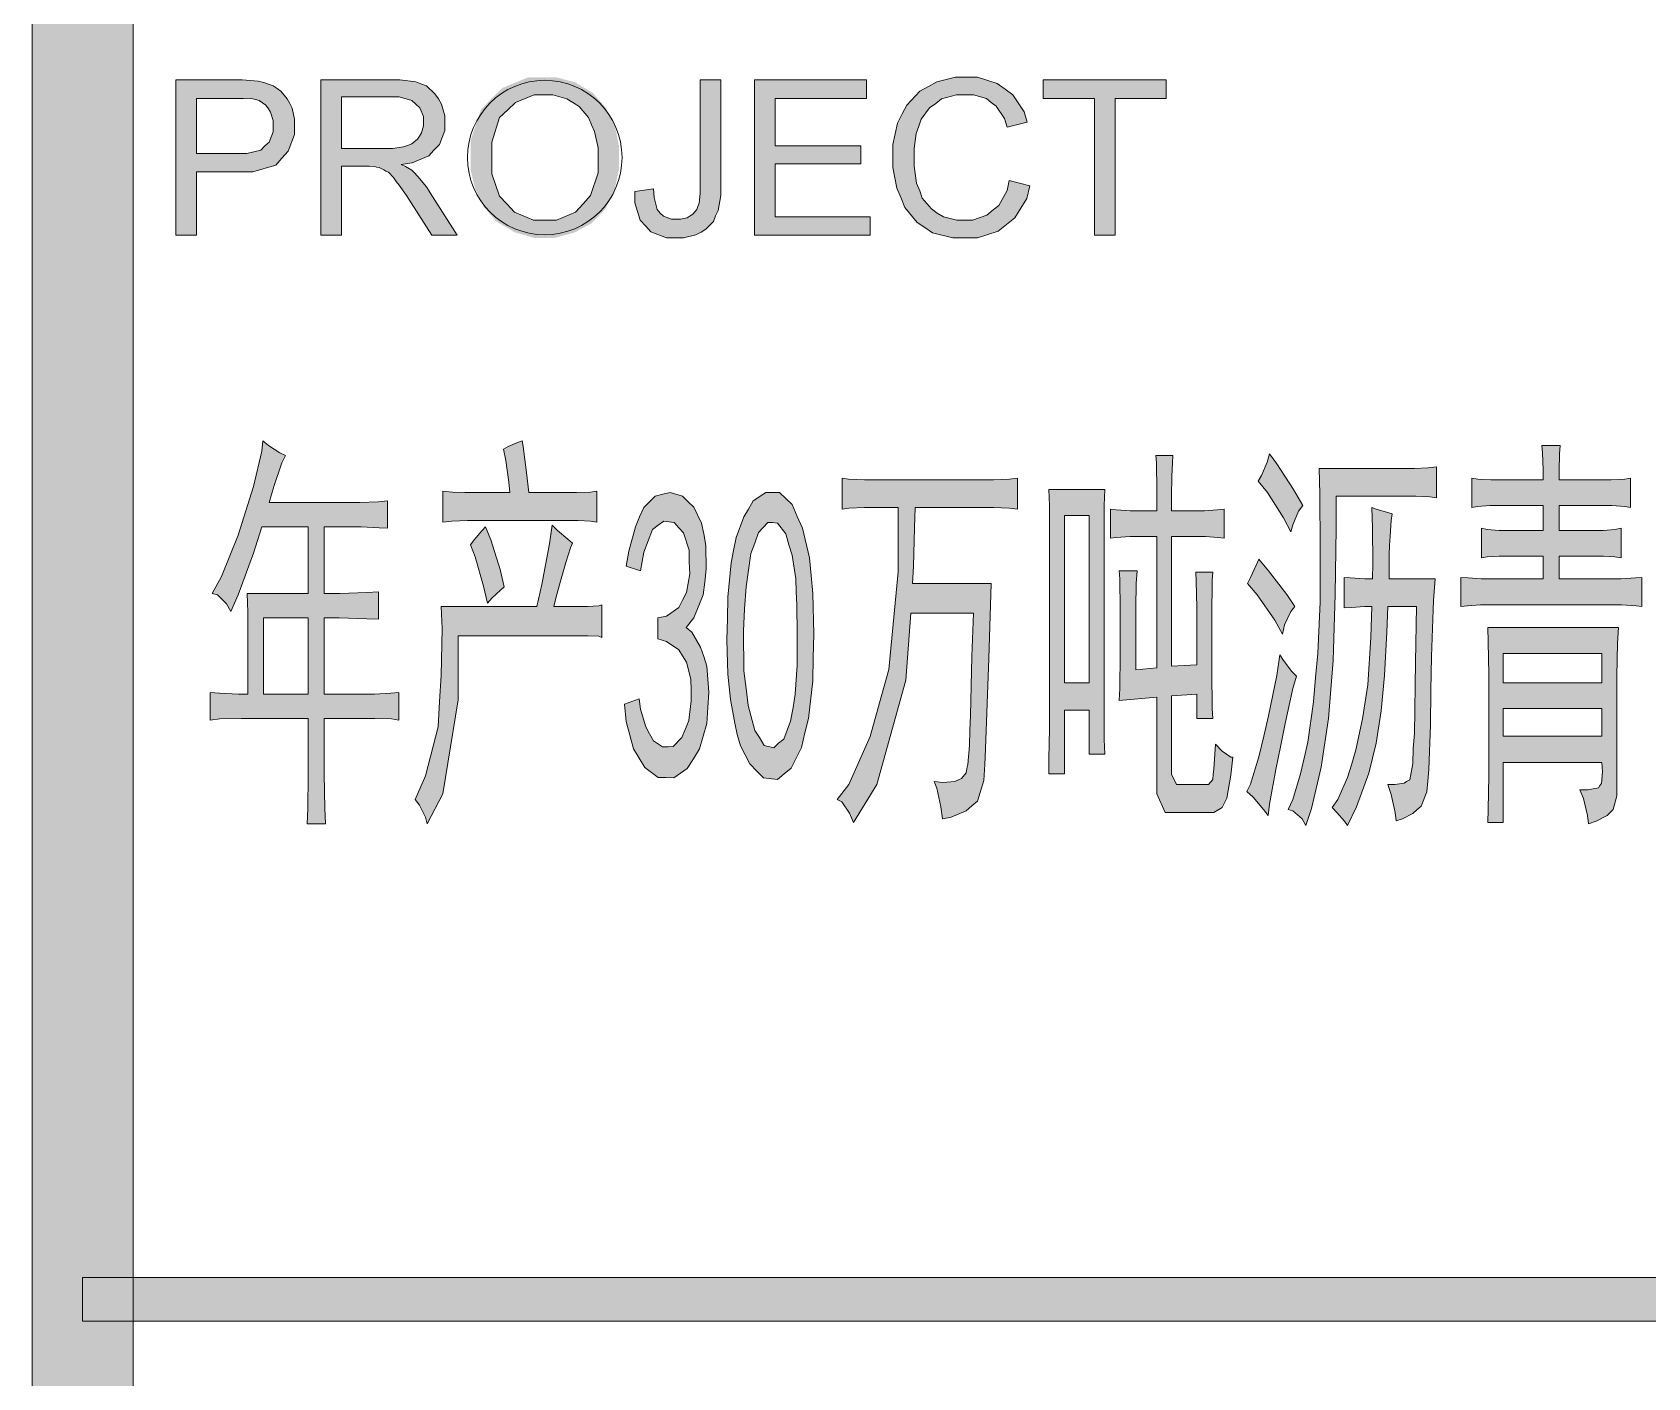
# Model space of a CAD drawing. Header units: millimetres. Extents: x 0 to 586, y 0 to 414.
# Drawn here: x 541.05 to 552.07, y 56.17 to 65.36 of the extents above; entities that cross this region are included whole.
import ezdxf

# ---------------------------------------------------------------- set-up
doc = ezdxf.new("R2010")
doc.units = ezdxf.units.MM

msp = doc.modelspace()

# ---------------------------------------------------------------- hatches: boundary and pattern name
h = msp.add_hatch(color=0)
h.dxf.hatch_style = 2
h.paths.add_polyline_path([(541.736139, 9.860139), (541.048222, 9.860139), (541.048222, 404.223361), (541.736139, 404.223361)])
h = msp.add_hatch(color=0)
h.paths.add_polyline_path([(542.028944, 63.972722), (542.028944, 65.034583), (542.427583, 65.034583), (542.4805, 65.034583), (542.561639, 65.027528), (542.589861, 65.024), (542.628667, 65.016944), (542.692167, 64.99225), (542.720389, 64.974611), (542.745083, 64.956972), (542.787417, 64.904056), (542.805056, 64.872306), (542.822694, 64.840556), (542.836806, 64.766472), (542.836806, 64.727667), (542.836806, 64.660639), (542.794472, 64.54775), (542.752139, 64.498361), (542.709806, 64.4525), (542.554583, 64.406639), (542.441694, 64.406639), (542.170056, 64.406639), (542.170056, 63.972722)])
h.paths.add_polyline_path([(542.170056, 64.530111), (542.441694, 64.530111), (542.51225, 64.530111), (542.6075, 64.554806), (542.635722, 64.583028), (542.663944, 64.607722), (542.692167, 64.678278), (542.692167, 64.724139), (542.692167, 64.755889), (542.674528, 64.812333), (542.660417, 64.837028), (542.642778, 64.861722), (542.596917, 64.893472), (542.572222, 64.900528), (542.554583, 64.904056), (542.487556, 64.907583), (542.441694, 64.907583), (542.170056, 64.907583)])
h = msp.add_hatch(color=0)
h.paths.add_polyline_path([(543.016722, 63.972722), (543.016722, 65.034583), (543.485917, 65.034583), (543.556472, 65.034583), (543.665833, 65.020472), (543.701111, 65.006361), (543.739917, 64.99225), (543.796361, 64.939333), (543.821056, 64.904056), (543.842222, 64.868778), (543.863389, 64.787639), (543.863389, 64.745306), (543.863389, 64.688861), (543.828111, 64.593611), (543.789306, 64.554806), (543.754028, 64.516), (543.641139, 64.466611), (543.567056, 64.456028), (543.595278, 64.441917), (543.637611, 64.417222), (543.651722, 64.403111), (543.679944, 64.374889), (543.739917, 64.304333), (543.764611, 64.262), (543.948056, 63.972722), (543.775194, 63.972722), (543.634083, 64.194972), (543.602333, 64.244361), (543.552944, 64.314917), (543.531778, 64.339611), (543.514139, 64.367833), (543.478861, 64.403111), (543.461222, 64.410167), (543.447111, 64.42075), (543.415361, 64.434861), (543.397722, 64.438389), (543.387139, 64.441917), (543.348333, 64.445444), (543.320111, 64.445444), (543.157833, 64.445444), (543.157833, 63.972722)])
h.paths.add_polyline_path([(543.157833, 64.565389), (543.457694, 64.565389), (543.507083, 64.565389), (543.581167, 64.575972), (543.609389, 64.586556), (543.637611, 64.597139), (543.676417, 64.628889), (543.690528, 64.650056), (543.704639, 64.671222), (543.71875, 64.720611), (543.71875, 64.745306), (543.71875, 64.784111), (543.694056, 64.844083), (543.665833, 64.868778), (543.637611, 64.893472), (543.552944, 64.918167), (543.492972, 64.918167), (543.157833, 64.918167)])
h = msp.add_hatch(color=0)
h.paths.add_polyline_path([(544.039778, 64.491306), (544.039778, 64.621833), (544.110333, 64.829972), (544.180889, 64.904056), (544.254972, 64.978139), (544.434889, 65.052222), (544.547778, 65.052222), (544.621861, 65.052222), (544.752389, 65.016944), (544.812361, 64.981667), (544.872333, 64.946389), (544.960528, 64.847611), (544.992278, 64.787639), (545.024028, 64.724139), (545.05225, 64.583028), (545.05225, 64.501889), (545.05225, 64.42075), (545.0205, 64.276111), (544.98875, 64.212611), (544.957, 64.149111), (544.865278, 64.053861), (544.805306, 64.022111), (544.745333, 63.990361), (544.614806, 63.955083), (544.547778, 63.955083), (544.473694, 63.955083), (544.339639, 63.993889), (544.279667, 64.029167), (544.219694, 64.064444), (544.1315, 64.163222), (544.103278, 64.226722), (544.071528, 64.286694), (544.039778, 64.42075)])
h.paths.add_polyline_path([(544.184417, 64.487778), (544.184417, 64.392528), (544.237333, 64.240833), (544.286722, 64.187917), (544.339639, 64.131472), (544.470167, 64.075028), (544.547778, 64.075028), (544.625389, 64.075028), (544.755917, 64.131472), (544.808833, 64.187917), (544.858222, 64.244361), (544.911139, 64.399583), (544.911139, 64.501889), (544.911139, 64.568917), (544.886444, 64.681806), (544.865278, 64.727667), (544.844111, 64.777056), (544.780611, 64.851139), (544.738278, 64.879361), (544.695944, 64.904056), (544.600694, 64.932278), (544.547778, 64.932278), (544.473694, 64.932278), (544.346694, 64.879361), (544.293778, 64.829972), (544.237333, 64.777056), (544.184417, 64.607722)])
h = msp.add_hatch(color=0)
h.dxf.hatch_style = 2
h.paths.add_polyline_path([(545.161611, 64.272583), (545.288611, 64.290222), (545.292139, 64.23025), (545.313306, 64.149111), (545.334472, 64.124417), (545.355639, 64.10325), (545.412083, 64.082083), (545.447361, 64.082083), (545.472056, 64.082083), (545.517917, 64.092667), (545.539083, 64.106778), (545.556722, 64.117361), (545.584944, 64.149111), (545.592, 64.170278), (545.599056, 64.191444), (545.606111, 64.258472), (545.606111, 64.304333), (545.606111, 65.034583), (545.747222, 65.034583), (545.747222, 64.311389), (545.747222, 64.244361), (545.729583, 64.142056), (545.711944, 64.106778), (545.697833, 64.067972), (545.644917, 64.015056), (545.613167, 63.993889), (545.577889, 63.97625), (545.493222, 63.955083), (545.447361, 63.955083), (545.376806, 63.955083), (545.270972, 63.997417), (545.235694, 64.036222), (545.196889, 64.075028), (545.161611, 64.194972)])
h = msp.add_hatch(color=0)
h.dxf.hatch_style = 2
h.paths.add_polyline_path([(545.976528, 63.972722), (545.976528, 65.034583), (546.742056, 65.034583), (546.742056, 64.907583), (546.117639, 64.907583), (546.117639, 64.583028), (546.70325, 64.583028), (546.70325, 64.459556), (546.117639, 64.459556), (546.117639, 64.099722), (546.76675, 64.099722), (546.76675, 63.972722)])
h = msp.add_hatch(color=0)
h.dxf.hatch_style = 2
h.paths.add_polyline_path([(547.715722, 64.346667), (547.856833, 64.311389), (547.835667, 64.223194), (547.754528, 64.092667), (547.698083, 64.046806), (547.641639, 64.000944), (547.500528, 63.955083), (547.419389, 63.955083), (547.331194, 63.955083), (547.193611, 63.990361), (547.140694, 64.025639), (547.087778, 64.060917), (547.003111, 64.163222), (546.978417, 64.226722), (546.950194, 64.29375), (546.921972, 64.434861), (546.921972, 64.512472), (546.921972, 64.593611), (546.953722, 64.73825), (546.985472, 64.80175), (547.017222, 64.861722), (547.105417, 64.956972), (547.165389, 64.988722), (547.221833, 65.020472), (547.348833, 65.052222), (547.419389, 65.052222), (547.500528, 65.052222), (547.634583, 65.009889), (547.6875, 64.971083), (547.740417, 64.932278), (547.818028, 64.815861), (547.839194, 64.745306), (547.701611, 64.710028), (547.683972, 64.77), (547.627528, 64.854667), (547.59225, 64.879361), (547.5605, 64.907583), (547.472306, 64.932278), (547.415861, 64.932278), (547.355889, 64.932278), (547.253583, 64.904056), (547.214778, 64.872306), (547.172444, 64.844083), (547.116, 64.766472), (547.098361, 64.717083), (547.080722, 64.667694), (547.066611, 64.565389), (547.066611, 64.512472), (547.066611, 64.445444), (547.08425, 64.329028), (547.105417, 64.276111), (547.123056, 64.226722), (547.186556, 64.152639), (547.225361, 64.124417), (547.267694, 64.099722), (547.359417, 64.075028), (547.405278, 64.075028), (547.46525, 64.075028), (547.564028, 64.110306), (547.606361, 64.145583), (547.645167, 64.177333), (547.701611, 64.279639)])
h = msp.add_hatch(color=0)
h.dxf.hatch_style = 2
h.paths.add_polyline_path([(548.297806, 63.972722), (548.297806, 64.907583), (547.948556, 64.907583), (547.948556, 65.034583), (548.788167, 65.034583), (548.788167, 64.907583), (548.438917, 64.907583), (548.438917, 63.972722)])
h = msp.add_hatch(color=0)
h.paths.add_polyline_path([(542.275889, 61.527972), (542.339389, 61.644389), (542.452278, 61.926611), (542.505194, 62.092417), (542.558111, 62.258222), (542.614556, 62.498111), (542.621611, 62.568667), (542.660417, 62.536917), (542.738028, 62.487528), (542.776833, 62.469889), (542.752139, 62.4205), (542.695694, 62.258222), (542.663944, 62.148861), (543.224861, 62.148861), (543.284833, 62.148861), (543.408306, 62.152389), (543.471806, 62.159444), (543.471806, 61.972472), (543.415361, 61.976), (543.291889, 61.983056), (543.224861, 61.983056), (543.041417, 61.983056), (543.041417, 61.527972), (543.14725, 61.527972), (543.330694, 61.535028), (543.411833, 61.538556), (543.411833, 61.351583), (543.330694, 61.355111), (543.143722, 61.362167), (543.041417, 61.362167), (543.041417, 60.840056), (543.323639, 60.840056), (543.383611, 60.840056), (543.4965, 60.847111), (543.549417, 60.850639), (543.549417, 60.663667), (543.500028, 60.670722), (543.387139, 60.67425), (543.323639, 60.67425), (543.041417, 60.67425), (543.041417, 60.42025), (543.041417, 60.29325), (543.044944, 60.060417), (543.048472, 59.954583), (542.925, 59.954583), (542.928528, 60.060417), (542.932056, 60.282667), (542.932056, 60.399083), (542.932056, 60.67425), (542.554583, 60.67425), (542.476972, 60.67425), (542.328806, 60.670722), (542.261778, 60.663667), (542.261778, 60.850639), (542.325278, 60.847111), (542.455806, 60.840056), (542.519306, 60.840056), (542.519306, 61.058778), (542.519306, 61.400972), (542.515778, 61.527972), (542.932056, 61.527972), (542.932056, 61.983056), (542.614556, 61.983056), (542.558111, 61.803139), (542.452278, 61.517389), (542.402889, 61.4045), (542.374667, 61.457417), (542.311167, 61.517389)])
h.paths.add_polyline_path([(542.932056, 60.840056), (542.932056, 61.362167), (542.625139, 61.362167), (542.625139, 60.840056)])
h = msp.add_hatch(color=0)
h.dxf.hatch_style = 2
h.paths.add_polyline_path([(544.392556, 62.568667), (544.399611, 62.529861), (544.420778, 62.353472), (544.438417, 62.215889), (544.713583, 62.215889), (544.762972, 62.215889), (544.858222, 62.219417), (544.900556, 62.226472), (544.900556, 62.014806), (544.858222, 62.021861), (544.773556, 62.025389), (544.731222, 62.025389), (544.060944, 62.025389), (544.018611, 62.025389), (543.912778, 62.021861), (543.849278, 62.014806), (543.849278, 62.226472), (543.916306, 62.219417), (544.000972, 62.215889), (544.022139, 62.215889), (544.307889, 62.215889), (544.300833, 62.286444), (544.279667, 62.434611), (544.265556, 62.512222), (544.297306, 62.529861), (544.360806, 62.558083)])
h = msp.add_hatch(color=0)
h.dxf.hatch_style = 2
h.paths.add_polyline_path([(551.476333, 62.536917), (551.472806, 62.480472), (551.469278, 62.364056), (551.469278, 62.304083), (551.776194, 62.304083), (551.825583, 62.304083), (551.917306, 62.307611), (551.956111, 62.314667), (551.956111, 62.113583), (551.917306, 62.120639), (551.829111, 62.127694), (551.779722, 62.127694), (551.469278, 62.127694), (551.469278, 61.958361), (551.737389, 61.958361), (551.772667, 61.958361), (551.850278, 61.965417), (551.892611, 61.972472), (551.892611, 61.771389), (551.850278, 61.778444), (551.772667, 61.781972), (551.737389, 61.781972), (551.469278, 61.781972), (551.469278, 61.62675), (551.839694, 61.62675), (551.892611, 61.62675), (551.991389, 61.633806), (552.033722, 61.637333), (552.033722, 61.439778), (551.994917, 61.443306), (551.896139, 61.450361), (551.839694, 61.450361), (550.978917, 61.450361), (550.933056, 61.450361), (550.844861, 61.443306), (550.799, 61.439778), (550.799, 61.637333), (550.848389, 61.633806), (550.936583, 61.62675), (550.978917, 61.62675), (551.359917, 61.62675), (551.359917, 61.781972), (551.105917, 61.781972), (551.060056, 61.781972), (550.978917, 61.778444), (550.940111, 61.771389), (550.940111, 61.972472), (550.978917, 61.965417), (551.060056, 61.958361), (551.105917, 61.958361), (551.359917, 61.958361), (551.359917, 62.127694), (551.042417, 62.127694), (550.996556, 62.127694), (550.911889, 62.120639), (550.873083, 62.113583), (550.873083, 62.314667), (550.915417, 62.307611), (551.003611, 62.304083), (551.042417, 62.304083), (551.359917, 62.304083), (551.359917, 62.371111), (551.356389, 62.487528), (551.352861, 62.536917)])
h = msp.add_hatch(color=0)
h.dxf.hatch_style = 2
h.paths.add_polyline_path([(549.056278, 60.222694), (549.077444, 60.222694), (549.105667, 60.257972), (549.109194, 60.29325), (549.112722, 60.328528), (549.119778, 60.430833), (549.123306, 60.497861), (549.169167, 60.452), (549.229139, 60.409667), (549.24325, 60.409667), (549.229139, 60.286194), (549.200917, 60.130972), (549.186806, 60.099222), (549.169167, 60.067472), (549.112722, 60.032194), (549.066861, 60.032194), (548.841083, 60.032194), (548.781111, 60.032194), (548.724667, 60.159194), (548.724667, 60.286194), (548.724667, 60.818889), (548.467139, 60.797722), (548.470667, 60.878861), (548.474194, 61.111694), (548.474194, 61.263389), (548.474194, 61.418611), (548.470667, 61.62675), (548.467139, 61.683194), (548.590611, 61.683194), (548.583556, 61.595), (548.580028, 61.429194), (548.580028, 61.351583), (548.580028, 61.005861), (548.724667, 61.019972), (548.724667, 61.916028), (548.597667, 61.916028), (548.541222, 61.916028), (548.445972, 61.908972), (548.407167, 61.905444), (548.407167, 62.103), (548.445972, 62.099472), (548.541222, 62.092417), (548.597667, 62.092417), (548.724667, 62.092417), (548.724667, 62.23), (548.721139, 62.4205), (548.717611, 62.469889), (548.834028, 62.469889), (548.8305, 62.4205), (548.826972, 62.32525), (548.826972, 62.279389), (548.823444, 62.237056), (548.823444, 62.141806), (548.823444, 62.092417), (549.006889, 62.092417), (549.049222, 62.092417), (549.137417, 62.099472), (549.183278, 62.103), (549.183278, 61.905444), (549.140944, 61.908972), (549.056278, 61.916028), (549.010417, 61.916028), (548.823444, 61.916028), (548.823444, 61.030556), (548.996306, 61.041139), (548.996306, 61.316306), (548.996306, 61.432722), (548.992778, 61.612639), (548.98925, 61.672611), (549.105667, 61.672611), (549.102139, 61.616167), (549.098611, 61.37275), (549.098611, 61.185778), (549.098611, 60.995278), (549.102139, 60.741278), (549.105667, 60.67425), (548.996306, 60.67425), (548.996306, 60.840056), (548.823444, 60.829472), (548.823444, 60.363806), (548.823444, 60.29325), (548.858722, 60.222694), (548.894, 60.222694)])
h = msp.add_hatch(color=0)
h.dxf.hatch_style = 2
h.paths.add_polyline_path([(549.493722, 62.480472), (549.543111, 62.413444), (549.656, 62.237056), (549.7195, 62.127694), (549.691278, 62.088889), (549.652472, 61.997167), (549.638361, 61.947778), (549.588972, 62.043028), (549.479611, 62.215889), (549.416111, 62.2935), (549.437278, 62.332306), (549.476083, 62.424028)])
h = msp.add_hatch(color=0)
h.dxf.hatch_style = 2
h.paths.add_polyline_path([(547.260639, 59.989861), (547.250056, 60.071), (547.221833, 60.198), (547.204194, 60.243861), (547.264167, 60.236806), (547.345306, 60.243861), (547.37, 60.254444), (547.391167, 60.265028), (547.422917, 60.303833), (547.426444, 60.332056), (547.4335, 60.360278), (547.444083, 60.490806), (547.447611, 60.593111), (547.451139, 60.695417), (547.461722, 61.097583), (547.472306, 61.393917), (547.045444, 61.393917), (547.010167, 60.935306), (546.812611, 60.222694), (546.653861, 59.965167), (546.625639, 60.028667), (546.572722, 60.106278), (546.540972, 60.120389), (546.622111, 60.222694), (546.76675, 60.550778), (546.83025, 60.780083), (546.89375, 61.009389), (546.95725, 61.676139), (546.95725, 62.113583), (546.791444, 62.113583), (546.727944, 62.113583), (546.622111, 62.110056), (546.57625, 62.103), (546.57625, 62.314667), (546.618583, 62.307611), (546.727944, 62.304083), (546.794972, 62.304083), (547.549917, 62.304083), (547.609889, 62.304083), (547.71925, 62.307611), (547.772167, 62.314667), (547.772167, 62.103), (547.71925, 62.110056), (547.609889, 62.113583), (547.549917, 62.113583), (547.073667, 62.113583), (547.070139, 61.976), (547.063083, 61.714944), (547.056028, 61.595), (547.59225, 61.595), (547.578139, 61.083472), (547.553444, 60.466111), (547.549917, 60.360278), (547.542861, 60.250917), (547.500528, 60.109806), (547.461722, 60.078056), (547.422917, 60.042778), (547.320611, 60.000444)])
h = msp.add_hatch(color=0)
h.dxf.hatch_style = 2
h.paths.add_polyline_path([(549.740667, 59.944), (549.715972, 59.989861), (549.652472, 60.042778), (549.620722, 60.053361), (549.652472, 60.120389), (549.705389, 60.296778), (549.730083, 60.402611), (549.754778, 60.511972), (549.793583, 60.787139), (549.807694, 60.952944), (549.821806, 61.11875), (549.839444, 61.471528), (549.839444, 61.654972), (549.839444, 61.841944), (549.835917, 62.205306), (549.832389, 62.381694), (550.446222, 62.381694), (550.4815, 62.381694), (550.57675, 62.385222), (550.633194, 62.392278), (550.633194, 62.180611), (550.587333, 62.187667), (550.492083, 62.191194), (550.446222, 62.191194), (549.948806, 62.191194), (549.948806, 61.972472), (549.94175, 61.520917), (549.934694, 61.295139), (549.927639, 61.069361), (549.895889, 60.67425), (549.871194, 60.508444), (549.8465, 60.342639), (549.779472, 60.060417)])
h = msp.add_hatch(color=0)
h.dxf.hatch_style = 2
h.paths.add_polyline_path([(545.091056, 60.773028), (545.189833, 60.808306), (545.200417, 60.73775), (545.235694, 60.617806), (545.260389, 60.568417), (545.288611, 60.522556), (545.348583, 60.480222), (545.387389, 60.480222), (545.422667, 60.48375), (545.482639, 60.543722), (545.507333, 60.603694), (545.5285, 60.660139), (545.546139, 60.794194), (545.546139, 60.868278), (545.542611, 60.942361), (545.514389, 61.058778), (545.486167, 61.101111), (545.461472, 61.143444), (545.376806, 61.199889), (545.316833, 61.217528), (545.316833, 61.362167), (545.376806, 61.37275), (545.461472, 61.432722), (545.486167, 61.482111), (545.514389, 61.535028), (545.535556, 61.662028), (545.532028, 61.743167), (545.532028, 61.824306), (545.493222, 61.940722), (545.461472, 61.976), (545.429722, 62.011278), (545.359167, 62.021861), (545.320361, 61.993639), (545.281556, 61.965417), (545.221583, 61.810194), (545.200417, 61.683194), (545.101639, 61.714944), (545.119278, 61.81725), (545.165139, 61.983056), (545.193361, 62.050083), (545.221583, 62.113583), (545.299194, 62.191194), (545.352111, 62.205306), (545.4015, 62.215889), (545.486167, 62.191194), (545.524972, 62.152389), (545.563778, 62.117111), (545.616694, 62.00775), (545.630806, 61.933667), (545.644917, 61.856056), (545.648444, 61.693778), (545.637861, 61.605583), (545.627278, 61.517389), (545.563778, 61.362167), (545.510861, 61.295139), (545.549667, 61.263389), (545.609639, 61.161083), (545.630806, 61.097583), (545.651972, 61.030556), (545.666083, 60.854167), (545.659028, 60.748333), (545.651972, 60.638972), (545.602583, 60.466111), (545.56025, 60.399083), (545.517917, 60.332056), (545.426194, 60.268556), (545.373278, 60.272083), (545.320361, 60.272083), (545.228639, 60.339111), (545.189833, 60.402611), (545.151028, 60.466111), (545.101639, 60.653083)])
h = msp.add_hatch(color=0)
h.paths.add_polyline_path([(545.793083, 61.355111), (545.796611, 61.503278), (545.817778, 61.736111), (545.835417, 61.820778), (545.853056, 61.908972), (545.905972, 62.050083), (545.937722, 62.103), (545.969472, 62.159444), (546.054139, 62.215889), (546.1, 62.215889), (546.149389, 62.215889), (546.234056, 62.13475), (546.269333, 62.053611), (546.304611, 61.972472), (546.354, 61.771389), (546.364583, 61.651444), (546.375167, 61.527972), (546.382222, 61.249278), (546.378694, 61.090528), (546.375167, 60.931778), (546.346944, 60.67425), (546.32225, 60.575472), (546.297556, 60.476694), (546.227, 60.335583), (546.181139, 60.296778), (546.135278, 60.257972), (546.040028, 60.268556), (545.994167, 60.314417), (545.944778, 60.363806), (545.881278, 60.487278), (545.860111, 60.564889), (545.842472, 60.6425), (545.81425, 60.804778), (545.803667, 60.889444), (545.796611, 60.977639), (545.789556, 61.210472)])
h.paths.add_polyline_path([(545.9095, 61.422139), (545.902444, 61.270444), (545.905972, 60.998806), (545.920083, 60.878861), (545.934194, 60.762444), (545.980056, 60.593111), (546.011806, 60.543722), (546.043556, 60.490806), (546.110583, 60.473167), (546.142333, 60.504917), (546.177611, 60.533139), (546.223472, 60.656611), (546.241111, 60.748333), (546.255222, 60.840056), (546.269333, 61.037611), (546.269333, 61.146972), (546.269333, 61.252806), (546.265806, 61.450361), (546.262278, 61.538556), (546.25875, 61.62675), (546.234056, 61.789028), (546.212889, 61.859583), (546.191722, 61.933667), (546.135278, 62.00775), (546.1, 62.011278), (546.06825, 62.011278), (546.00475, 61.94425), (545.980056, 61.870167), (545.951833, 61.799611), (545.920083, 61.573833)])
h = msp.add_hatch(color=0)
h.paths.add_polyline_path([(548.368361, 62.237056), (548.364833, 62.127694), (548.364833, 61.665556), (548.364833, 61.316306), (548.364833, 60.974111), (548.364833, 60.529611), (548.368361, 60.430833), (548.262528, 60.430833), (548.262528, 60.730694), (548.093194, 60.730694), (548.093194, 60.296778), (547.987361, 60.296778), (547.987361, 60.399083), (547.990889, 60.603694), (547.990889, 60.709528), (547.990889, 61.792556), (547.990889, 61.905444), (547.990889, 62.127694), (547.987361, 62.237056)])
h.paths.add_polyline_path([(548.262528, 60.917667), (548.262528, 62.060667), (548.093194, 62.060667), (548.093194, 60.917667)])
h = msp.add_hatch(color=0)
h.dxf.hatch_style = 2
h.paths.add_polyline_path([(550.358028, 59.97575), (550.350972, 60.032194), (550.32275, 60.155667), (550.301583, 60.222694), (550.347444, 60.222694), (550.410944, 60.233278), (550.428583, 60.243861), (550.44975, 60.254444), (550.470917, 60.367333), (550.474444, 60.469639), (550.4815, 60.571944), (550.488556, 61.058778), (550.495611, 61.439778), (550.301583, 61.439778), (550.294528, 61.263389), (550.276889, 60.967056), (550.266306, 60.847111), (550.255722, 60.727167), (550.220444, 60.504917), (550.19575, 60.402611), (550.171056, 60.300306), (550.086389, 60.071), (550.026417, 59.944), (550.00525, 59.972222), (549.952333, 60.032194), (549.920583, 60.067472), (549.959389, 60.120389), (550.026417, 60.272083), (550.054639, 60.363806), (550.082861, 60.459056), (550.128722, 60.670722), (550.146361, 60.787139), (550.164, 60.903556), (550.185167, 61.228111), (550.192222, 61.439778), (550.142833, 61.439778), (550.051111, 61.432722), (550.001722, 61.429194), (550.001722, 61.637333), (550.044056, 61.633806), (550.142833, 61.62675), (550.19575, 61.62675), (550.199278, 61.732583), (550.19575, 61.976), (550.192222, 62.113583), (550.220444, 62.103), (550.291, 62.081833), (550.329806, 62.07125), (550.32275, 62.025389), (550.315694, 61.919556), (550.312167, 61.856056), (550.308639, 61.792556), (550.308639, 61.676139), (550.308639, 61.62675), (550.622611, 61.62675), (550.612028, 61.478583), (550.597917, 61.097583), (550.594389, 60.86475), (550.590861, 60.631917), (550.580278, 60.325), (550.573222, 60.247389), (550.566167, 60.173306), (550.527361, 60.074528), (550.499139, 60.049833), (550.470917, 60.025139), (550.400361, 59.989861)])
h = msp.add_hatch(color=0)
h.dxf.hatch_style = 2
h.paths.add_polyline_path([(544.73475, 61.870167), (544.720639, 61.838417), (544.688889, 61.739639), (544.67125, 61.676139), (544.653611, 61.612639), (544.621861, 61.496222), (544.60775, 61.439778), (544.780611, 61.439778), (544.837056, 61.439778), (544.914667, 61.443306), (544.935833, 61.450361), (544.935833, 61.228111), (544.914667, 61.235167), (544.840583, 61.238694), (544.791194, 61.238694), (543.955111, 61.238694), (543.955111, 60.80125), (543.849278, 60.159194), (543.743444, 59.954583), (543.732861, 60.000444), (543.690528, 60.081583), (543.662306, 60.120389), (543.732861, 60.282667), (543.817528, 60.617806), (543.828111, 60.790667), (543.838694, 60.967056), (543.84575, 61.288083), (543.838694, 61.439778), (544.491333, 61.439778), (544.526611, 61.587944), (544.579528, 61.866639), (544.597167, 61.993639), (544.632444, 61.958361), (544.703, 61.898389)])
h = msp.add_hatch(color=0)
h.dxf.hatch_style = 2
h.paths.add_polyline_path([(544.142083, 61.983056), (544.177361, 61.894861), (544.240861, 61.69025), (544.269083, 61.573833), (544.244389, 61.549139), (544.184417, 61.496222), (544.156194, 61.460944), (544.127972, 61.577361), (544.071528, 61.778444), (544.039778, 61.859583), (544.064472, 61.894861), (544.117389, 61.954833)])
h = msp.add_hatch(color=0)
h.dxf.hatch_style = 2
h.paths.add_polyline_path([(549.419639, 61.760806), (549.486667, 61.683194), (549.610139, 61.520917), (549.666583, 61.439778), (549.638361, 61.4045), (549.596028, 61.312778), (549.581917, 61.249278), (549.529, 61.344528), (549.409056, 61.517389), (549.342028, 61.595), (549.363194, 61.637333), (549.402, 61.722)])
h = msp.add_hatch(color=0)
h.paths.add_polyline_path([(551.610389, 60.187417), (551.666833, 60.187417), (551.737389, 60.201528), (551.747972, 60.215639), (551.758556, 60.22975), (551.765611, 60.310889), (551.762083, 60.374389), (551.088278, 60.374389), (551.088278, 59.965167), (550.982444, 59.965167), (550.985972, 60.053361), (550.9895, 60.282667), (550.9895, 60.42025), (550.9895, 60.850639), (550.9895, 60.974111), (550.985972, 61.196361), (550.982444, 61.295139), (551.874972, 61.295139), (551.867917, 61.189306), (551.864389, 60.963528), (551.864389, 60.840056), (551.864389, 60.208583), (551.864389, 60.145083), (551.839694, 60.053361), (551.818528, 60.032194), (551.797361, 60.011028), (551.723278, 59.972222), (551.670361, 59.954583), (551.663306, 60.011028), (551.635083, 60.127444)])
h.paths.add_polyline_path([(551.762083, 60.917667), (551.762083, 61.11875), (551.088278, 61.11875), (551.088278, 60.917667)])
h.paths.add_polyline_path([(551.762083, 60.554306), (551.762083, 60.741278), (551.088278, 60.741278), (551.088278, 60.554306)])
h = msp.add_hatch(color=0)
h.dxf.hatch_style = 2
h.paths.add_polyline_path([(549.677167, 60.963528), (549.652472, 60.878861), (549.599556, 60.638972), (549.567806, 60.480222), (549.536056, 60.325), (549.493722, 60.088639), (549.483139, 60.011028), (549.451389, 60.053361), (549.380833, 60.138028), (549.3385, 60.176833), (549.363194, 60.226222), (549.419639, 60.413194), (549.454917, 60.554306), (549.486667, 60.691889), (549.543111, 60.967056), (549.564278, 61.108167), (549.588972, 61.069361), (549.645417, 60.995278)])
h = msp.add_hatch(color=0)
h.dxf.hatch_style = 2
h.paths.add_polyline_path([(541.390417, 56.560861), (541.390417, 56.857194), (575.772139, 56.857194), (575.772139, 56.560861)])

# ---------------------------------------------------------------- linework, layer by layer
at = {"color": 0, "lineweight": 0}
for points in [[(541.736139, 9.860139), (541.048222, 9.860139), (541.048222, 404.223361), (541.736139, 404.223361)], [(542.028944, 63.972722), (542.028944, 65.034583), (542.427583, 65.034583), (542.4805, 65.034583), (542.561639, 65.027528), (542.589861, 65.024), (542.628667, 65.016944), (542.692167, 64.99225), (542.720389, 64.974611), (542.745083, 64.956972), (542.787417, 64.904056), (542.805056, 64.872306), (542.822694, 64.840556), (542.836806, 64.766472), (542.836806, 64.727667), (542.836806, 64.660639), (542.794472, 64.54775), (542.752139, 64.498361), (542.709806, 64.4525), (542.554583, 64.406639), (542.441694, 64.406639), (542.170056, 64.406639), (542.170056, 63.972722)], [(543.016722, 63.972722), (543.016722, 65.034583), (543.485917, 65.034583), (543.556472, 65.034583), (543.665833, 65.020472), (543.701111, 65.006361), (543.739917, 64.99225), (543.796361, 64.939333), (543.821056, 64.904056), (543.842222, 64.868778), (543.863389, 64.787639), (543.863389, 64.745306), (543.863389, 64.688861), (543.828111, 64.593611), (543.789306, 64.554806), (543.754028, 64.516), (543.641139, 64.466611), (543.567056, 64.456028), (543.595278, 64.441917), (543.637611, 64.417222), (543.651722, 64.403111), (543.679944, 64.374889), (543.739917, 64.304333), (543.764611, 64.262), (543.948056, 63.972722), (543.775194, 63.972722), (543.634083, 64.194972), (543.602333, 64.244361), (543.552944, 64.314917), (543.531778, 64.339611), (543.514139, 64.367833), (543.478861, 64.403111), (543.461222, 64.410167), (543.447111, 64.42075), (543.415361, 64.434861), (543.397722, 64.438389), (543.387139, 64.441917), (543.348333, 64.445444), (543.320111, 64.445444), (543.157833, 64.445444), (543.157833, 63.972722)], [(545.161611, 64.272583), (545.288611, 64.290222), (545.292139, 64.23025), (545.313306, 64.149111), (545.334472, 64.124417), (545.355639, 64.10325), (545.412083, 64.082083), (545.447361, 64.082083), (545.472056, 64.082083), (545.517917, 64.092667), (545.539083, 64.106778), (545.556722, 64.117361), (545.584944, 64.149111), (545.592, 64.170278), (545.599056, 64.191444), (545.606111, 64.258472), (545.606111, 64.304333), (545.606111, 65.034583), (545.747222, 65.034583), (545.747222, 64.311389), (545.747222, 64.244361), (545.729583, 64.142056), (545.711944, 64.106778), (545.697833, 64.067972), (545.644917, 64.015056), (545.613167, 63.993889), (545.577889, 63.97625), (545.493222, 63.955083), (545.447361, 63.955083), (545.376806, 63.955083), (545.270972, 63.997417), (545.235694, 64.036222), (545.196889, 64.075028), (545.161611, 64.194972)], [(545.976528, 63.972722), (545.976528, 65.034583), (546.742056, 65.034583), (546.742056, 64.907583), (546.117639, 64.907583), (546.117639, 64.583028), (546.70325, 64.583028), (546.70325, 64.459556), (546.117639, 64.459556), (546.117639, 64.099722), (546.76675, 64.099722), (546.76675, 63.972722)], [(547.715722, 64.346667), (547.856833, 64.311389), (547.835667, 64.223194), (547.754528, 64.092667), (547.698083, 64.046806), (547.641639, 64.000944), (547.500528, 63.955083), (547.419389, 63.955083), (547.331194, 63.955083), (547.193611, 63.990361), (547.140694, 64.025639), (547.087778, 64.060917), (547.003111, 64.163222), (546.978417, 64.226722), (546.950194, 64.29375), (546.921972, 64.434861), (546.921972, 64.512472), (546.921972, 64.593611), (546.953722, 64.73825), (546.985472, 64.80175), (547.017222, 64.861722), (547.105417, 64.956972), (547.165389, 64.988722), (547.221833, 65.020472), (547.348833, 65.052222), (547.419389, 65.052222), (547.500528, 65.052222), (547.634583, 65.009889), (547.6875, 64.971083), (547.740417, 64.932278), (547.818028, 64.815861), (547.839194, 64.745306), (547.701611, 64.710028), (547.683972, 64.77), (547.627528, 64.854667), (547.59225, 64.879361), (547.5605, 64.907583), (547.472306, 64.932278), (547.415861, 64.932278), (547.355889, 64.932278), (547.253583, 64.904056), (547.214778, 64.872306), (547.172444, 64.844083), (547.116, 64.766472), (547.098361, 64.717083), (547.080722, 64.667694), (547.066611, 64.565389), (547.066611, 64.512472), (547.066611, 64.445444), (547.08425, 64.329028), (547.105417, 64.276111), (547.123056, 64.226722), (547.186556, 64.152639), (547.225361, 64.124417), (547.267694, 64.099722), (547.359417, 64.075028), (547.405278, 64.075028), (547.46525, 64.075028), (547.564028, 64.110306), (547.606361, 64.145583), (547.645167, 64.177333), (547.701611, 64.279639)], [(548.297806, 63.972722), (548.297806, 64.907583), (547.948556, 64.907583), (547.948556, 65.034583), (548.788167, 65.034583), (548.788167, 64.907583), (548.438917, 64.907583), (548.438917, 63.972722)], [(542.170056, 64.530111), (542.441694, 64.530111), (542.51225, 64.530111), (542.6075, 64.554806), (542.635722, 64.583028), (542.663944, 64.607722), (542.692167, 64.678278), (542.692167, 64.724139), (542.692167, 64.755889), (542.674528, 64.812333), (542.660417, 64.837028), (542.642778, 64.861722), (542.596917, 64.893472), (542.572222, 64.900528), (542.554583, 64.904056), (542.487556, 64.907583), (542.441694, 64.907583), (542.170056, 64.907583)], [(543.157833, 64.565389), (543.457694, 64.565389), (543.507083, 64.565389), (543.581167, 64.575972), (543.609389, 64.586556), (543.637611, 64.597139), (543.676417, 64.628889), (543.690528, 64.650056), (543.704639, 64.671222), (543.71875, 64.720611), (543.71875, 64.745306), (543.71875, 64.784111), (543.694056, 64.844083), (543.665833, 64.868778), (543.637611, 64.893472), (543.552944, 64.918167), (543.492972, 64.918167), (543.157833, 64.918167)], [(544.184417, 64.487778), (544.184417, 64.392528), (544.237333, 64.240833), (544.286722, 64.187917), (544.339639, 64.131472), (544.470167, 64.075028), (544.547778, 64.075028), (544.625389, 64.075028), (544.755917, 64.131472), (544.808833, 64.187917), (544.858222, 64.244361), (544.911139, 64.399583), (544.911139, 64.501889), (544.911139, 64.568917), (544.886444, 64.681806), (544.865278, 64.727667), (544.844111, 64.777056), (544.780611, 64.851139), (544.738278, 64.879361), (544.695944, 64.904056), (544.600694, 64.932278), (544.547778, 64.932278), (544.473694, 64.932278), (544.346694, 64.879361), (544.293778, 64.829972), (544.237333, 64.777056), (544.184417, 64.607722)], [(542.275889, 61.527972), (542.339389, 61.644389), (542.452278, 61.926611), (542.505194, 62.092417), (542.558111, 62.258222), (542.614556, 62.498111), (542.621611, 62.568667), (542.660417, 62.536917), (542.738028, 62.487528), (542.776833, 62.469889), (542.752139, 62.4205), (542.695694, 62.258222), (542.663944, 62.148861), (543.224861, 62.148861), (543.284833, 62.148861), (543.408306, 62.152389), (543.471806, 62.159444), (543.471806, 61.972472), (543.415361, 61.976), (543.291889, 61.983056), (543.224861, 61.983056), (543.041417, 61.983056), (543.041417, 61.527972), (543.14725, 61.527972), (543.330694, 61.535028), (543.411833, 61.538556), (543.411833, 61.351583), (543.330694, 61.355111), (543.143722, 61.362167), (543.041417, 61.362167), (543.041417, 60.840056), (543.323639, 60.840056), (543.383611, 60.840056), (543.4965, 60.847111), (543.549417, 60.850639), (543.549417, 60.663667), (543.500028, 60.670722), (543.387139, 60.67425), (543.323639, 60.67425), (543.041417, 60.67425), (543.041417, 60.42025), (543.041417, 60.29325), (543.044944, 60.060417), (543.048472, 59.954583), (542.925, 59.954583), (542.928528, 60.060417), (542.932056, 60.282667), (542.932056, 60.399083), (542.932056, 60.67425), (542.554583, 60.67425), (542.476972, 60.67425), (542.328806, 60.670722), (542.261778, 60.663667), (542.261778, 60.850639), (542.325278, 60.847111), (542.455806, 60.840056), (542.519306, 60.840056), (542.519306, 61.058778), (542.519306, 61.400972), (542.515778, 61.527972), (542.932056, 61.527972), (542.932056, 61.983056), (542.614556, 61.983056), (542.558111, 61.803139), (542.452278, 61.517389), (542.402889, 61.4045), (542.374667, 61.457417), (542.311167, 61.517389)], [(544.392556, 62.568667), (544.399611, 62.529861), (544.420778, 62.353472), (544.438417, 62.215889), (544.713583, 62.215889), (544.762972, 62.215889), (544.858222, 62.219417), (544.900556, 62.226472), (544.900556, 62.014806), (544.858222, 62.021861), (544.773556, 62.025389), (544.731222, 62.025389), (544.060944, 62.025389), (544.018611, 62.025389), (543.912778, 62.021861), (543.849278, 62.014806), (543.849278, 62.226472), (543.916306, 62.219417), (544.000972, 62.215889), (544.022139, 62.215889), (544.307889, 62.215889), (544.300833, 62.286444), (544.279667, 62.434611), (544.265556, 62.512222), (544.297306, 62.529861), (544.360806, 62.558083)], [(551.476333, 62.536917), (551.472806, 62.480472), (551.469278, 62.364056), (551.469278, 62.304083), (551.776194, 62.304083), (551.825583, 62.304083), (551.917306, 62.307611), (551.956111, 62.314667), (551.956111, 62.113583), (551.917306, 62.120639), (551.829111, 62.127694), (551.779722, 62.127694), (551.469278, 62.127694), (551.469278, 61.958361), (551.737389, 61.958361), (551.772667, 61.958361), (551.850278, 61.965417), (551.892611, 61.972472), (551.892611, 61.771389), (551.850278, 61.778444), (551.772667, 61.781972), (551.737389, 61.781972), (551.469278, 61.781972), (551.469278, 61.62675), (551.839694, 61.62675), (551.892611, 61.62675), (551.991389, 61.633806), (552.033722, 61.637333), (552.033722, 61.439778), (551.994917, 61.443306), (551.896139, 61.450361), (551.839694, 61.450361), (550.978917, 61.450361), (550.933056, 61.450361), (550.844861, 61.443306), (550.799, 61.439778), (550.799, 61.637333), (550.848389, 61.633806), (550.936583, 61.62675), (550.978917, 61.62675), (551.359917, 61.62675), (551.359917, 61.781972), (551.105917, 61.781972), (551.060056, 61.781972), (550.978917, 61.778444), (550.940111, 61.771389), (550.940111, 61.972472), (550.978917, 61.965417), (551.060056, 61.958361), (551.105917, 61.958361), (551.359917, 61.958361), (551.359917, 62.127694), (551.042417, 62.127694), (550.996556, 62.127694), (550.911889, 62.120639), (550.873083, 62.113583), (550.873083, 62.314667), (550.915417, 62.307611), (551.003611, 62.304083), (551.042417, 62.304083), (551.359917, 62.304083), (551.359917, 62.371111), (551.356389, 62.487528), (551.352861, 62.536917)], [(549.056278, 60.222694), (549.077444, 60.222694), (549.105667, 60.257972), (549.109194, 60.29325), (549.112722, 60.328528), (549.119778, 60.430833), (549.123306, 60.497861), (549.169167, 60.452), (549.229139, 60.409667), (549.24325, 60.409667), (549.229139, 60.286194), (549.200917, 60.130972), (549.186806, 60.099222), (549.169167, 60.067472), (549.112722, 60.032194), (549.066861, 60.032194), (548.841083, 60.032194), (548.781111, 60.032194), (548.724667, 60.159194), (548.724667, 60.286194), (548.724667, 60.818889), (548.467139, 60.797722), (548.470667, 60.878861), (548.474194, 61.111694), (548.474194, 61.263389), (548.474194, 61.418611), (548.470667, 61.62675), (548.467139, 61.683194), (548.590611, 61.683194), (548.583556, 61.595), (548.580028, 61.429194), (548.580028, 61.351583), (548.580028, 61.005861), (548.724667, 61.019972), (548.724667, 61.916028), (548.597667, 61.916028), (548.541222, 61.916028), (548.445972, 61.908972), (548.407167, 61.905444), (548.407167, 62.103), (548.445972, 62.099472), (548.541222, 62.092417), (548.597667, 62.092417), (548.724667, 62.092417), (548.724667, 62.23), (548.721139, 62.4205), (548.717611, 62.469889), (548.834028, 62.469889), (548.8305, 62.4205), (548.826972, 62.32525), (548.826972, 62.279389), (548.823444, 62.237056), (548.823444, 62.141806), (548.823444, 62.092417), (549.006889, 62.092417), (549.049222, 62.092417), (549.137417, 62.099472), (549.183278, 62.103), (549.183278, 61.905444), (549.140944, 61.908972), (549.056278, 61.916028), (549.010417, 61.916028), (548.823444, 61.916028), (548.823444, 61.030556), (548.996306, 61.041139), (548.996306, 61.316306), (548.996306, 61.432722), (548.992778, 61.612639), (548.98925, 61.672611), (549.105667, 61.672611), (549.102139, 61.616167), (549.098611, 61.37275), (549.098611, 61.185778), (549.098611, 60.995278), (549.102139, 60.741278), (549.105667, 60.67425), (548.996306, 60.67425), (548.996306, 60.840056), (548.823444, 60.829472), (548.823444, 60.363806), (548.823444, 60.29325), (548.858722, 60.222694), (548.894, 60.222694)], [(549.493722, 62.480472), (549.543111, 62.413444), (549.656, 62.237056), (549.7195, 62.127694), (549.691278, 62.088889), (549.652472, 61.997167), (549.638361, 61.947778), (549.588972, 62.043028), (549.479611, 62.215889), (549.416111, 62.2935), (549.437278, 62.332306), (549.476083, 62.424028)], [(547.260639, 59.989861), (547.250056, 60.071), (547.221833, 60.198), (547.204194, 60.243861), (547.264167, 60.236806), (547.345306, 60.243861), (547.37, 60.254444), (547.391167, 60.265028), (547.422917, 60.303833), (547.426444, 60.332056), (547.4335, 60.360278), (547.444083, 60.490806), (547.447611, 60.593111), (547.451139, 60.695417), (547.461722, 61.097583), (547.472306, 61.393917), (547.045444, 61.393917), (547.010167, 60.935306), (546.812611, 60.222694), (546.653861, 59.965167), (546.625639, 60.028667), (546.572722, 60.106278), (546.540972, 60.120389), (546.622111, 60.222694), (546.76675, 60.550778), (546.83025, 60.780083), (546.89375, 61.009389), (546.95725, 61.676139), (546.95725, 62.113583), (546.791444, 62.113583), (546.727944, 62.113583), (546.622111, 62.110056), (546.57625, 62.103), (546.57625, 62.314667), (546.618583, 62.307611), (546.727944, 62.304083), (546.794972, 62.304083), (547.549917, 62.304083), (547.609889, 62.304083), (547.71925, 62.307611), (547.772167, 62.314667), (547.772167, 62.103), (547.71925, 62.110056), (547.609889, 62.113583), (547.549917, 62.113583), (547.073667, 62.113583), (547.070139, 61.976), (547.063083, 61.714944), (547.056028, 61.595), (547.59225, 61.595), (547.578139, 61.083472), (547.553444, 60.466111), (547.549917, 60.360278), (547.542861, 60.250917), (547.500528, 60.109806), (547.461722, 60.078056), (547.422917, 60.042778), (547.320611, 60.000444)], [(549.740667, 59.944), (549.715972, 59.989861), (549.652472, 60.042778), (549.620722, 60.053361), (549.652472, 60.120389), (549.705389, 60.296778), (549.730083, 60.402611), (549.754778, 60.511972), (549.793583, 60.787139), (549.807694, 60.952944), (549.821806, 61.11875), (549.839444, 61.471528), (549.839444, 61.654972), (549.839444, 61.841944), (549.835917, 62.205306), (549.832389, 62.381694), (550.446222, 62.381694), (550.4815, 62.381694), (550.57675, 62.385222), (550.633194, 62.392278), (550.633194, 62.180611), (550.587333, 62.187667), (550.492083, 62.191194), (550.446222, 62.191194), (549.948806, 62.191194), (549.948806, 61.972472), (549.94175, 61.520917), (549.934694, 61.295139), (549.927639, 61.069361), (549.895889, 60.67425), (549.871194, 60.508444), (549.8465, 60.342639), (549.779472, 60.060417)], [(545.091056, 60.773028), (545.189833, 60.808306), (545.200417, 60.73775), (545.235694, 60.617806), (545.260389, 60.568417), (545.288611, 60.522556), (545.348583, 60.480222), (545.387389, 60.480222), (545.422667, 60.48375), (545.482639, 60.543722), (545.507333, 60.603694), (545.5285, 60.660139), (545.546139, 60.794194), (545.546139, 60.868278), (545.542611, 60.942361), (545.514389, 61.058778), (545.486167, 61.101111), (545.461472, 61.143444), (545.376806, 61.199889), (545.316833, 61.217528), (545.316833, 61.362167), (545.376806, 61.37275), (545.461472, 61.432722), (545.486167, 61.482111), (545.514389, 61.535028), (545.535556, 61.662028), (545.532028, 61.743167), (545.532028, 61.824306), (545.493222, 61.940722), (545.461472, 61.976), (545.429722, 62.011278), (545.359167, 62.021861), (545.320361, 61.993639), (545.281556, 61.965417), (545.221583, 61.810194), (545.200417, 61.683194), (545.101639, 61.714944), (545.119278, 61.81725), (545.165139, 61.983056), (545.193361, 62.050083), (545.221583, 62.113583), (545.299194, 62.191194), (545.352111, 62.205306), (545.4015, 62.215889), (545.486167, 62.191194), (545.524972, 62.152389), (545.563778, 62.117111), (545.616694, 62.00775), (545.630806, 61.933667), (545.644917, 61.856056), (545.648444, 61.693778), (545.637861, 61.605583), (545.627278, 61.517389), (545.563778, 61.362167), (545.510861, 61.295139), (545.549667, 61.263389), (545.609639, 61.161083), (545.630806, 61.097583), (545.651972, 61.030556), (545.666083, 60.854167), (545.659028, 60.748333), (545.651972, 60.638972), (545.602583, 60.466111), (545.56025, 60.399083), (545.517917, 60.332056), (545.426194, 60.268556), (545.373278, 60.272083), (545.320361, 60.272083), (545.228639, 60.339111), (545.189833, 60.402611), (545.151028, 60.466111), (545.101639, 60.653083)], [(545.793083, 61.355111), (545.796611, 61.503278), (545.817778, 61.736111), (545.835417, 61.820778), (545.853056, 61.908972), (545.905972, 62.050083), (545.937722, 62.103), (545.969472, 62.159444), (546.054139, 62.215889), (546.1, 62.215889), (546.149389, 62.215889), (546.234056, 62.13475), (546.269333, 62.053611), (546.304611, 61.972472), (546.354, 61.771389), (546.364583, 61.651444), (546.375167, 61.527972), (546.382222, 61.249278), (546.378694, 61.090528), (546.375167, 60.931778), (546.346944, 60.67425), (546.32225, 60.575472), (546.297556, 60.476694), (546.227, 60.335583), (546.181139, 60.296778), (546.135278, 60.257972), (546.040028, 60.268556), (545.994167, 60.314417), (545.944778, 60.363806), (545.881278, 60.487278), (545.860111, 60.564889), (545.842472, 60.6425), (545.81425, 60.804778), (545.803667, 60.889444), (545.796611, 60.977639), (545.789556, 61.210472)], [(548.368361, 62.237056), (548.364833, 62.127694), (548.364833, 61.665556), (548.364833, 61.316306), (548.364833, 60.974111), (548.364833, 60.529611), (548.368361, 60.430833), (548.262528, 60.430833), (548.262528, 60.730694), (548.093194, 60.730694), (548.093194, 60.296778), (547.987361, 60.296778), (547.987361, 60.399083), (547.990889, 60.603694), (547.990889, 60.709528), (547.990889, 61.792556), (547.990889, 61.905444), (547.990889, 62.127694), (547.987361, 62.237056)], [(550.358028, 59.97575), (550.350972, 60.032194), (550.32275, 60.155667), (550.301583, 60.222694), (550.347444, 60.222694), (550.410944, 60.233278), (550.428583, 60.243861), (550.44975, 60.254444), (550.470917, 60.367333), (550.474444, 60.469639), (550.4815, 60.571944), (550.488556, 61.058778), (550.495611, 61.439778), (550.301583, 61.439778), (550.294528, 61.263389), (550.276889, 60.967056), (550.266306, 60.847111), (550.255722, 60.727167), (550.220444, 60.504917), (550.19575, 60.402611), (550.171056, 60.300306), (550.086389, 60.071), (550.026417, 59.944), (550.00525, 59.972222), (549.952333, 60.032194), (549.920583, 60.067472), (549.959389, 60.120389), (550.026417, 60.272083), (550.054639, 60.363806), (550.082861, 60.459056), (550.128722, 60.670722), (550.146361, 60.787139), (550.164, 60.903556), (550.185167, 61.228111), (550.192222, 61.439778), (550.142833, 61.439778), (550.051111, 61.432722), (550.001722, 61.429194), (550.001722, 61.637333), (550.044056, 61.633806), (550.142833, 61.62675), (550.19575, 61.62675), (550.199278, 61.732583), (550.19575, 61.976), (550.192222, 62.113583), (550.220444, 62.103), (550.291, 62.081833), (550.329806, 62.07125), (550.32275, 62.025389), (550.315694, 61.919556), (550.312167, 61.856056), (550.308639, 61.792556), (550.308639, 61.676139), (550.308639, 61.62675), (550.622611, 61.62675), (550.612028, 61.478583), (550.597917, 61.097583), (550.594389, 60.86475), (550.590861, 60.631917), (550.580278, 60.325), (550.573222, 60.247389), (550.566167, 60.173306), (550.527361, 60.074528), (550.499139, 60.049833), (550.470917, 60.025139), (550.400361, 59.989861)], [(544.73475, 61.870167), (544.720639, 61.838417), (544.688889, 61.739639), (544.67125, 61.676139), (544.653611, 61.612639), (544.621861, 61.496222), (544.60775, 61.439778), (544.780611, 61.439778), (544.837056, 61.439778), (544.914667, 61.443306), (544.935833, 61.450361), (544.935833, 61.228111), (544.914667, 61.235167), (544.840583, 61.238694), (544.791194, 61.238694), (543.955111, 61.238694), (543.955111, 60.80125), (543.849278, 60.159194), (543.743444, 59.954583), (543.732861, 60.000444), (543.690528, 60.081583), (543.662306, 60.120389), (543.732861, 60.282667), (543.817528, 60.617806), (543.828111, 60.790667), (543.838694, 60.967056), (543.84575, 61.288083), (543.838694, 61.439778), (544.491333, 61.439778), (544.526611, 61.587944), (544.579528, 61.866639), (544.597167, 61.993639), (544.632444, 61.958361), (544.703, 61.898389)], [(544.142083, 61.983056), (544.177361, 61.894861), (544.240861, 61.69025), (544.269083, 61.573833), (544.244389, 61.549139), (544.184417, 61.496222), (544.156194, 61.460944), (544.127972, 61.577361), (544.071528, 61.778444), (544.039778, 61.859583), (544.064472, 61.894861), (544.117389, 61.954833)], [(545.9095, 61.422139), (545.902444, 61.270444), (545.905972, 60.998806), (545.920083, 60.878861), (545.934194, 60.762444), (545.980056, 60.593111), (546.011806, 60.543722), (546.043556, 60.490806), (546.110583, 60.473167), (546.142333, 60.504917), (546.177611, 60.533139), (546.223472, 60.656611), (546.241111, 60.748333), (546.255222, 60.840056), (546.269333, 61.037611), (546.269333, 61.146972), (546.269333, 61.252806), (546.265806, 61.450361), (546.262278, 61.538556), (546.25875, 61.62675), (546.234056, 61.789028), (546.212889, 61.859583), (546.191722, 61.933667), (546.135278, 62.00775), (546.1, 62.011278), (546.06825, 62.011278), (546.00475, 61.94425), (545.980056, 61.870167), (545.951833, 61.799611), (545.920083, 61.573833)], [(548.262528, 60.917667), (548.262528, 62.060667), (548.093194, 62.060667), (548.093194, 60.917667)], [(549.419639, 61.760806), (549.486667, 61.683194), (549.610139, 61.520917), (549.666583, 61.439778), (549.638361, 61.4045), (549.596028, 61.312778), (549.581917, 61.249278), (549.529, 61.344528), (549.409056, 61.517389), (549.342028, 61.595), (549.363194, 61.637333), (549.402, 61.722)], [(542.932056, 60.840056), (542.932056, 61.362167), (542.625139, 61.362167), (542.625139, 60.840056)], [(551.610389, 60.187417), (551.666833, 60.187417), (551.737389, 60.201528), (551.747972, 60.215639), (551.758556, 60.22975), (551.765611, 60.310889), (551.762083, 60.374389), (551.088278, 60.374389), (551.088278, 59.965167), (550.982444, 59.965167), (550.985972, 60.053361), (550.9895, 60.282667), (550.9895, 60.42025), (550.9895, 60.850639), (550.9895, 60.974111), (550.985972, 61.196361), (550.982444, 61.295139), (551.874972, 61.295139), (551.867917, 61.189306), (551.864389, 60.963528), (551.864389, 60.840056), (551.864389, 60.208583), (551.864389, 60.145083), (551.839694, 60.053361), (551.818528, 60.032194), (551.797361, 60.011028), (551.723278, 59.972222), (551.670361, 59.954583), (551.663306, 60.011028), (551.635083, 60.127444)], [(549.677167, 60.963528), (549.652472, 60.878861), (549.599556, 60.638972), (549.567806, 60.480222), (549.536056, 60.325), (549.493722, 60.088639), (549.483139, 60.011028), (549.451389, 60.053361), (549.380833, 60.138028), (549.3385, 60.176833), (549.363194, 60.226222), (549.419639, 60.413194), (549.454917, 60.554306), (549.486667, 60.691889), (549.543111, 60.967056), (549.564278, 61.108167), (549.588972, 61.069361), (549.645417, 60.995278)], [(551.762083, 60.917667), (551.762083, 61.11875), (551.088278, 61.11875), (551.088278, 60.917667)], [(551.762083, 60.554306), (551.762083, 60.741278), (551.088278, 60.741278), (551.088278, 60.554306)], [(541.390417, 56.560861), (541.390417, 56.857194), (575.772139, 56.857194), (575.772139, 56.560861)]]:
    msp.add_lwpolyline(points, close=True, dxfattribs=at)
msp.add_circle((544.546014, 64.503653), 0.527403, dxfattribs=at)

doc.saveas('drawing.dxf')
